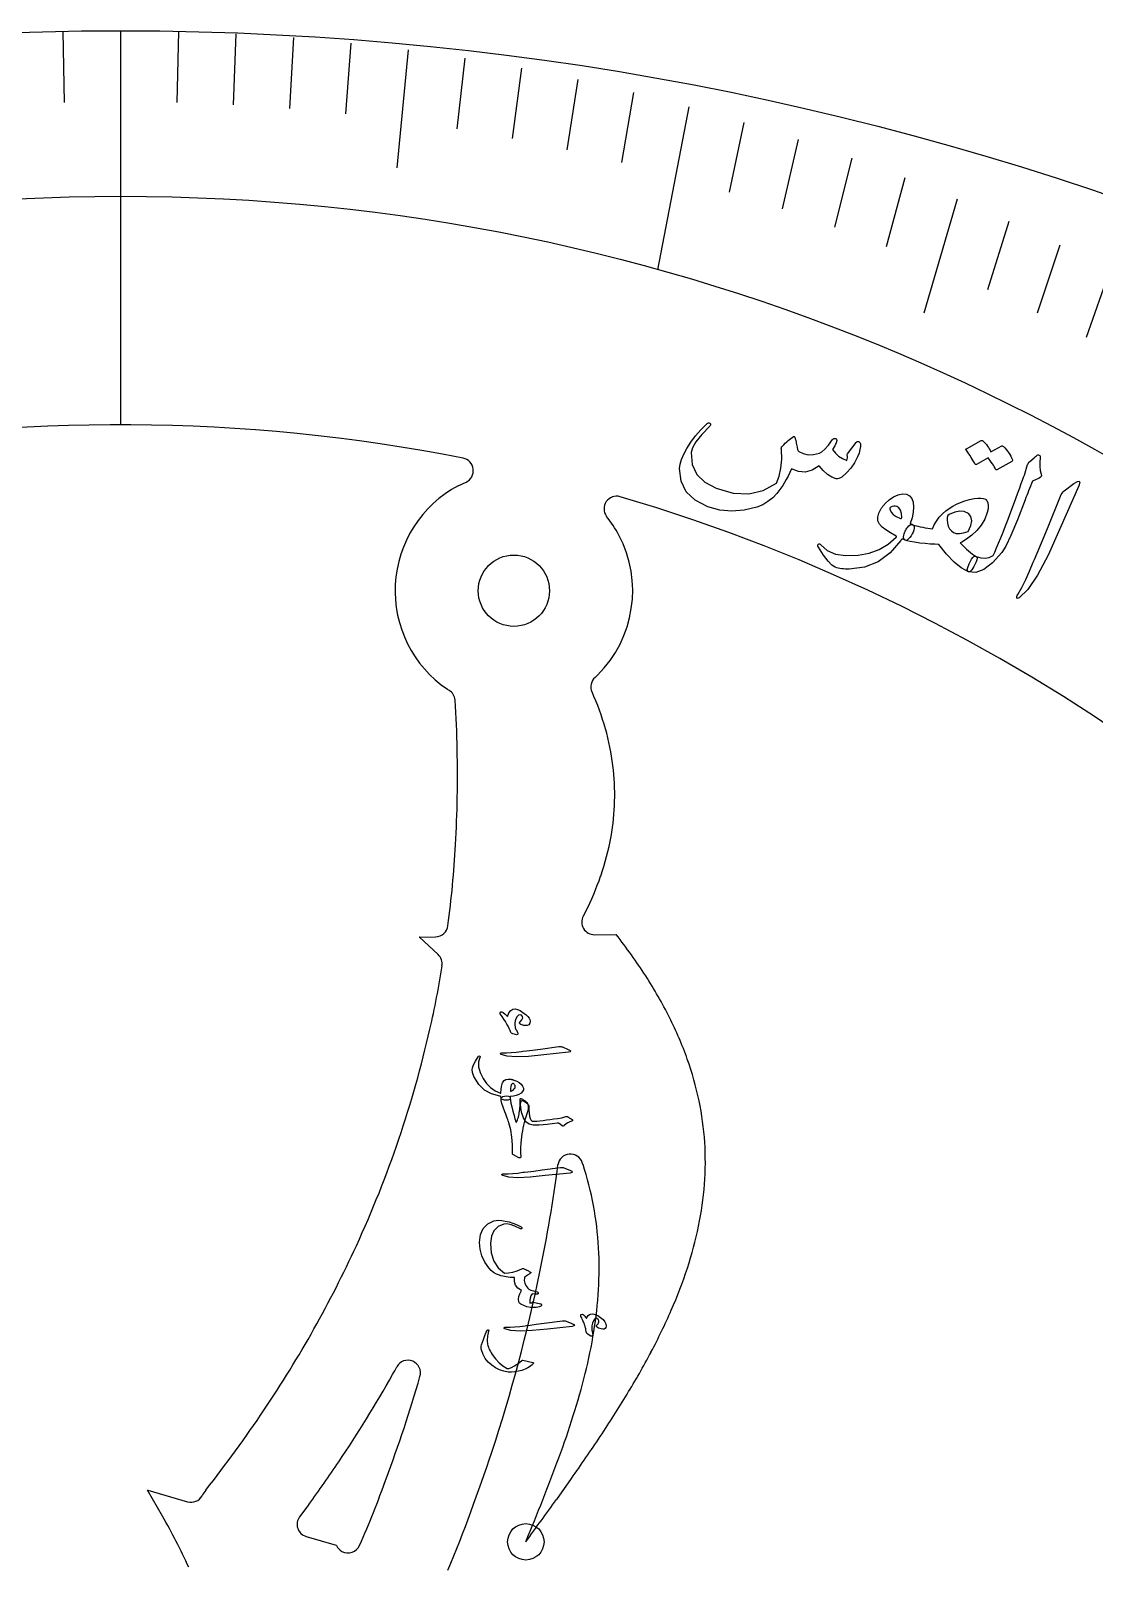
# Model space of a CAD drawing. Header units: millimetres. Extents: x -60 to 60, y -60 to 60.
# Drawn here: x -1.78 to 19.28, y 29.58 to 60 of the extents above; entities that cross this region are included whole.
import ezdxf

# ---------------------------------------------------------------- set-up
doc = ezdxf.new("R2010")
doc.units = ezdxf.units.MM
for name, color, linetype in [('CUT_INNER', 6, 'Continuous'), ('CUT_OUTER', 1, 'Continuous'), ('ENGRAVE', 7, 'Continuous'), ('ENGRAVE_FINE', 8, 'Continuous'), ('TEXT', 5, 'Continuous')]:
    doc.layers.add(name, color=color, linetype=linetype)

msp = doc.modelspace()

# ---------------------------------------------------------------- linework, layer by layer
at = {"layer": 'CUT_INNER'}
for points in [[(6.686, 50.993), (6.841, 51.066)], [(9.444, 47.244), (9.395, 47.199)], [(9.207, 42.558), (9.161, 42.472)], [(6.287, 41.711), (5.918, 42.053), (5.914, 42.057), (5.919, 42.058), (6.236, 42.062)], [(9.385, 42.104), (9.807, 42.11), (9.813, 42.11)], [(9.156, 37.556), (9.142, 37.595)], [(8.925, 31.338), (8.629, 30.921)], [(0.829, 30.596), (0.534, 31.106), (0.532, 31.111), (0.537, 31.11), (1.326, 30.878)], [(3.729, 30.825), (3.545, 30.582)], [(3.674, 30.191), (4.268, 30.017), (4.274, 30.015)], [(4.274, 30.015), (4.276, 30.011)]]:
    msp.add_lwpolyline(points, dxfattribs=at)
for centre, radius, start, end in [((0, 17.147), 35.053, 78.8429, 121.9565), ((6.734, 51.292), 0.25, 295.3125, 78.9258), ((7.787, 48.914), 2.352, 117.9012, 236.0379), ((9.822, 50.535), 0.25, 73.6523, 216.5625), ((0, 17.145), 35.054, 357.1887, 73.6087), ((7.853, 48.953), 2.276, 27.8123, 39.029), ((7.788, 48.914), 2.352, 314.772, 27.9171), ((9.562, 47.013), 0.25, 132.1875, 204.1926), ((6.661, 47.226), 0.324, 234.4763, 240.8577), ((6.375, 46.729), 0.25, 4.4558, 59.0625), ((4.435, 44.713), 5.37, 15.8625, 24.1588), ((-9.361, 45.599), 16.027, 0.6111, 4.1116), ((4.902, 44.847), 4.884, 7.1051, 15.851), ((-17.423, 45.24), 24.093, 356.7692, 1.2606), ((5.082, 44.873), 4.702, 349.9106, 7.0619), ((-13.138, 44.94), 19.798, 352.2866, 356.9385), ((4.675, 44.945), 5.116, 340.786, 349.9138), ((4.005, 45.178), 5.825, 333.2651, 340.7892), ((6.233, 42.312), 0.25, 270.7668, 353.2507), ((9.382, 42.354), 0.25, 151.861, 270.7668), ((1.005, 35.225), 11.179, 32.8419, 38.015), ((6.117, 41.527), 0.25, 350.8873, 47.1448), ((-8.89, 43.759), 15.423, 346.7937, 351.5299), ((2.937, 36.469), 8.882, 26.7433, 32.857), ((4.368, 37.191), 7.279, 19.6773, 26.7352), ((-14.997, 45.009), 21.653, 335.2622, 347.2673), ((5.277, 37.519), 6.312, 11.8671, 19.6536), ((5.696, 37.611), 5.883, 355.6358, 11.8295), ((8.907, 37.511), 0.25, 19.6176, 171.7239), ((-19.051, 41.137), 27.942, 348.2182, 352.618), ((2.895, 35.533), 6.58, 3.2413, 17.9082), ((5.08, 37.657), 6.501, 348.2628, 355.6443), ((3.987, 37.886), 7.618, 341.7788, 348.2449), ((-15.984, 45.454), 22.736, 330.6196, 335.2827), ((2.34, 35.503), 7.136, 356.5737, 3.2294), ((-23.224, 41.928), 32.189, 341.7703, 348.358), ((2.262, 38.455), 9.434, 336.3675, 341.7748), ((1.206, 35.574), 8.272, 350.7684, 356.5552), ((-0.289, 39.57), 12.218, 332.0351, 336.3721), ((-17.157, 46.117), 24.085, 326.1209, 330.6149), ((-0.739, 35.891), 10.243, 346.0132, 350.7611), ((-4.084, 41.582), 16.514, 328.7161, 332.0432), ((1.716, 35.485), 4.222, 330.3478, 332.6983), ((5.688, 33.43), 0.25, 342.9046, 151.7777), ((-17.173, 46.127), 25.903, 326.0724, 330.5606), ((-21.218, 41.205), 28.257, 339.55, 343.8738), ((-3.965, 36.695), 13.567, 342.3608, 346.0135), ((-10.142, 45.26), 23.601, 326.3232, 328.7244), ((-18.91, 47.301), 26.2, 321.8255, 326.1079), ((-9.748, 38.532), 19.635, 339.7959, 342.3645), ((-21.588, 52.881), 37.352, 324.7766, 326.3297), ((-17.838, 46.552), 26.692, 323.9006, 326.1127), ((-24.262, 42.269), 33.281, 337.4783, 341.7709), ((-22.875, 43.361), 33.622, 338.2796, 339.7998), ((-13.114, 37.899), 19.511, 336.1641, 340.3315), ((2.284, 30.648), 0.755, 142.3774, 152.3206), ((1.396, 31.118), 0.25, 253.6798, 331.3412), ((-103.77, 111.637), 138.378, 323.89047, 324.31722), ((-97.818, 73.238), 114.301, 337.81928, 338.26877), ((-13.108, 22.789), 15.975, 25.1638, 29.2546), ((3.744, 30.431), 0.25, 142.9037, 253.6798), ((4.501, 30.112), 0.247, 204.053, 241.5849), ((4.503, 30.114), 0.25, 241.432, 336.4679)]:
    msp.add_arc(centre, radius, start, end, dxfattribs=at)
at = {"layer": 'CUT_OUTER'}
msp.add_circle((0, 0), 60, dxfattribs=at)
at = {"layer": 'ENGRAVE'}
for points in [[(0, 60), (0, 52.2)], [(11.254, 58.496), (10.633, 55.269)]]:
    msp.add_lwpolyline(points, dxfattribs=at)
for centre, radius in [((0, 17.145), 39.579), ((7.787, 48.914), 0.706), ((8.024, 30.085), 0.36)]:
    msp.add_circle(centre, radius, dxfattribs=at)
at = {"layer": 'ENGRAVE_FINE'}
for points in [[(-1.143, 59.985), (-1.116, 58.581)], [(1.143, 59.985), (1.116, 58.581)], [(2.284, 59.939), (2.23, 58.536)], [(3.423, 59.863), (3.343, 58.461)], [(4.559, 59.757), (4.452, 58.356)], [(5.691, 59.62), (5.469, 57.289)], [(6.818, 59.454), (6.658, 58.058)], [(7.939, 59.258), (7.752, 57.865)], [(9.053, 59.033), (8.839, 57.642)], [(10.158, 58.779), (9.918, 57.392)], [(12.341, 58.185), (12.048, 56.806)], [(13.416, 57.846), (13.098, 56.472)], [(14.48, 57.48), (14.135, 56.111)], [(15.53, 57.087), (15.16, 55.724)], [(16.568, 56.668), (15.907, 54.407)], [(17.591, 56.223), (17.169, 54.873)], [(18.599, 55.754), (18.151, 54.411)], [(19.591, 55.26), (19.118, 53.924)]]:
    msp.add_lwpolyline(points, dxfattribs=at)
at = {"layer": 'TEXT'}
for points in [[(14.563, 51.847), (14.576, 51.86), (14.588, 51.867), (14.601, 51.87), (14.613, 51.867), (14.627, 51.859), (14.638, 51.848), (14.645, 51.835), (14.648, 51.82), (14.649, 51.768), (14.641, 51.708), (14.622, 51.64), (14.593, 51.564), (14.534, 51.445), (14.462, 51.339), (14.377, 51.245), (14.28, 51.163), (14.252, 51.146), (14.224, 51.135), (14.196, 51.13), (14.169, 51.132), (14.082, 51.162), (13.997, 51.215), (13.914, 51.291), (13.831, 51.389), (13.694, 51.303), (13.557, 51.264), (13.421, 51.272), (13.285, 51.326), (13.251, 51.253), (13.217, 51.184), (13.182, 51.119), (13.147, 51.057), (13.11, 50.999), (13.072, 50.943), (13.033, 50.89), (12.993, 50.84), (12.912, 50.752), (12.819, 50.678), (12.715, 50.617), (12.6, 50.57), (12.35, 50.507), (12.105, 50.487), (11.864, 50.511), (11.626, 50.577), (11.375, 50.705), (11.199, 50.873), (11.097, 51.082), (11.069, 51.333), (11.081, 51.417), (11.109, 51.511), (11.153, 51.616), (11.213, 51.731), (11.29, 51.854), (11.383, 51.977), (11.491, 52.102), (11.616, 52.227), (11.625, 52.234), (11.635, 52.238), (11.645, 52.239), (11.655, 52.237), (11.665, 52.233), (11.673, 52.228), (11.679, 52.221), (11.683, 52.212), (11.684, 52.202), (11.682, 52.192), (11.677, 52.182), (11.669, 52.173), (11.508, 52.006), (11.393, 51.862), (11.323, 51.742), (11.299, 51.648), (11.32, 51.413), (11.409, 51.218), (11.566, 51.062), (11.791, 50.943), (12.13, 50.847), (12.442, 50.832), (12.727, 50.897), (12.988, 51.044), (13.042, 51.185), (13.076, 51.343), (13.091, 51.518), (13.086, 51.709), (13.083, 51.729), (13.085, 51.746), (13.089, 51.76), (13.097, 51.77), (13.13, 51.802), (13.162, 51.832), (13.193, 51.86), (13.222, 51.886), (13.248, 51.909), (13.273, 51.929), (13.295, 51.947), (13.315, 51.961), (13.326, 51.967), (13.335, 51.967), (13.342, 51.962), (13.349, 51.952), (13.351, 51.946), (13.355, 51.936), (13.359, 51.923), (13.364, 51.906), (13.369, 51.887), (13.374, 51.864), (13.379, 51.838), (13.383, 51.81), (13.394, 51.754), (13.405, 51.712), (13.416, 51.685), (13.427, 51.671), (13.516, 51.628), (13.613, 51.607), (13.72, 51.61), (13.837, 51.635), (13.886, 51.663), (13.946, 51.717), (14.017, 51.798), (14.097, 51.905), (14.105, 51.915), (14.115, 51.922), (14.126, 51.926), (14.14, 51.928), (14.152, 51.928), (14.162, 51.925), (14.171, 51.92), (14.179, 51.912), (14.184, 51.885), (14.172, 51.842), (14.144, 51.783), (14.1, 51.708), (14.153, 51.636), (14.217, 51.576), (14.292, 51.529), (14.378, 51.495), (14.388, 51.521), (14.393, 51.543), (14.394, 51.561), (14.391, 51.575), (14.387, 51.589), (14.386, 51.602), (14.389, 51.613), (14.395, 51.623)], [(17.448, 51.78), (17.455, 51.782), (17.462, 51.781), (17.471, 51.778), (17.48, 51.772), (17.508, 51.742), (17.535, 51.711), (17.56, 51.68), (17.583, 51.648), (17.605, 51.614), (17.625, 51.58), (17.643, 51.544), (17.66, 51.507), (17.662, 51.497), (17.66, 51.489), (17.656, 51.481), (17.648, 51.475), (17.349, 51.305), (17.343, 51.304), (17.336, 51.307), (17.329, 51.315), (17.321, 51.328), (17.317, 51.338), (17.309, 51.353), (17.297, 51.372), (17.282, 51.397), (17.262, 51.426), (17.239, 51.461), (17.212, 51.501), (17.181, 51.546), (16.949, 51.413), (16.94, 51.41), (16.931, 51.412), (16.923, 51.42), (16.916, 51.434), (16.909, 51.445), (16.898, 51.463), (16.884, 51.487), (16.865, 51.517), (16.842, 51.554), (16.814, 51.597), (16.781, 51.647), (16.742, 51.703), (16.739, 51.711), (16.739, 51.717), (16.743, 51.722), (16.749, 51.725), (17.043, 51.888), (17.049, 51.89), (17.057, 51.89), (17.065, 51.887), (17.075, 51.881), (17.1, 51.857), (17.123, 51.833), (17.145, 51.806), (17.165, 51.779), (17.184, 51.752), (17.201, 51.723), (17.217, 51.694), (17.232, 51.664)], [(17.996, 51.468), (18.048, 51.51), (18.089, 51.544), (18.119, 51.569), (18.138, 51.586), (18.151, 51.595), (18.164, 51.601), (18.177, 51.601), (18.189, 51.597), (18.201, 51.588), (18.208, 51.576), (18.212, 51.561), (18.21, 51.543), (18.201, 51.456), (18.202, 51.373), (18.212, 51.295), (18.231, 51.22), (18.235, 51.197), (18.229, 51.177), (18.213, 51.16), (18.187, 51.145), (18.055, 51.083), (18.036, 51.034), (18.017, 50.986), (17.998, 50.938), (17.98, 50.892), (17.962, 50.846), (17.945, 50.801), (17.928, 50.757), (17.912, 50.714), (17.759, 50.316), (17.631, 50.008), (17.529, 49.793), (17.452, 49.668), (17.264, 49.467), (17.091, 49.337), (16.932, 49.278), (16.787, 49.29), (16.783, 49.291), (16.78, 49.293), (16.777, 49.295), (16.774, 49.297), (16.764, 49.325), (16.774, 49.375), (16.803, 49.445), (16.852, 49.536), (16.873, 49.569), (16.895, 49.589), (16.919, 49.596), (16.944, 49.591), (17.037, 49.564), (17.123, 49.557), (17.202, 49.572), (17.275, 49.608), (17.309, 49.679), (17.346, 49.762), (17.386, 49.854), (17.429, 49.958), (17.474, 50.072), (17.522, 50.196), (17.573, 50.33), (17.626, 50.473), (17.679, 50.614), (17.727, 50.74), (17.768, 50.852), (17.804, 50.951), (17.834, 51.035), (17.86, 51.105), (17.88, 51.16), (17.896, 51.201), (17.961, 51.41), (17.97, 51.429), (17.978, 51.446), (17.987, 51.459), (17.996, 51.468)], [(15.449, 49.908), (15.239, 49.663), (14.999, 49.488), (14.729, 49.381), (14.43, 49.342), (14.391, 49.342), (14.352, 49.343), (14.315, 49.345), (14.279, 49.349), (14.245, 49.354), (14.212, 49.361), (14.181, 49.369), (14.151, 49.379), (14.085, 49.42), (14.008, 49.5), (13.919, 49.618), (13.818, 49.773), (13.809, 49.793), (13.806, 49.81), (13.808, 49.824), (13.817, 49.835), (13.829, 49.841), (13.841, 49.841), (13.854, 49.835), (13.867, 49.822), (13.993, 49.71), (14.157, 49.639), (14.361, 49.609), (14.606, 49.619), (14.821, 49.66), (15.018, 49.733), (15.198, 49.838), (15.358, 49.975), (15.361, 49.982), (15.361, 49.987), (15.36, 49.993), (15.356, 49.997), (15.244, 50.058), (15.152, 50.117), (15.08, 50.175), (15.028, 50.232), (14.997, 50.297), (14.992, 50.37), (15.014, 50.451), (15.061, 50.54), (15.068, 50.551), (15.076, 50.562), (15.085, 50.574), (15.094, 50.585), (15.103, 50.596), (15.114, 50.609), (15.125, 50.621), (15.136, 50.634), (15.221, 50.714), (15.307, 50.773), (15.394, 50.812), (15.482, 50.829), (15.562, 50.824), (15.624, 50.795), (15.668, 50.742), (15.693, 50.664), (15.703, 50.569), (15.696, 50.467), (15.672, 50.358), (15.632, 50.243), (15.639, 50.24), (15.645, 50.237), (15.652, 50.235), (15.658, 50.233), (15.665, 50.23), (15.671, 50.228), (15.678, 50.225), (15.684, 50.222), (15.705, 50.206), (15.716, 50.183), (15.717, 50.153), (15.708, 50.115), (15.693, 50.076), (15.674, 50.038), (15.652, 50.002), (15.625, 49.966), (15.598, 49.937), (15.574, 49.918), (15.554, 49.91), (15.537, 49.912), (15.474, 49.942), (15.47, 49.936), (15.465, 49.928), (15.458, 49.919), (15.449, 49.908)], [(18.878, 51.035), (18.945, 51.077), (18.983, 51.084), (18.993, 51.054), (18.974, 50.989), (18.6, 50.139), (18.366, 49.619), (18.153, 49.219), (17.962, 48.937), (17.792, 48.775), (17.773, 48.764), (17.758, 48.761), (17.749, 48.765), (17.746, 48.775), (17.745, 48.788), (17.748, 48.802), (17.755, 48.819), (17.764, 48.838), (17.844, 48.98), (17.922, 49.135), (17.999, 49.303), (18.073, 49.482), (18.094, 49.529), (18.147, 49.655), (18.233, 49.861), (18.352, 50.148), (18.609, 50.787), (18.625, 50.819), (18.643, 50.848), (18.663, 50.872), (18.685, 50.891)], [(15.467, 50.366), (15.46, 50.445), (15.442, 50.508), (15.411, 50.553), (15.369, 50.582), (15.338, 50.587), (15.308, 50.587), (15.279, 50.581), (15.251, 50.569), (15.24, 50.561), (15.234, 50.55), (15.233, 50.536), (15.236, 50.518), (15.257, 50.471), (15.298, 50.426), (15.359, 50.385), (15.441, 50.345), (15.45, 50.343), (15.457, 50.346), (15.463, 50.353), (15.467, 50.366)], [(17.124, 50.725), (17.129, 50.723), (17.133, 50.72), (17.137, 50.718), (17.14, 50.715), (17.143, 50.712), (17.146, 50.709), (17.149, 50.706), (17.151, 50.703), (17.173, 50.653), (17.182, 50.597), (17.179, 50.534), (17.162, 50.464), (17.111, 50.332), (17.043, 50.212), (16.958, 50.106), (16.858, 50.013), (16.832, 49.993), (16.806, 49.972), (16.778, 49.953), (16.75, 49.933), (16.72, 49.914), (16.69, 49.896), (16.66, 49.877), (16.628, 49.86), (16.67, 49.816), (16.711, 49.776), (16.751, 49.737), (16.791, 49.702), (16.83, 49.669), (16.869, 49.64), (16.907, 49.614), (16.944, 49.591), (16.956, 49.578), (16.959, 49.556), (16.954, 49.526), (16.94, 49.486), (16.896, 49.391), (16.856, 49.327), (16.82, 49.293), (16.787, 49.29), (16.646, 49.364), (16.503, 49.479), (16.356, 49.635), (16.204, 49.832), (16.121, 49.833), (16.03, 49.838), (15.931, 49.846), (15.824, 49.858), (15.718, 49.873), (15.635, 49.886), (15.573, 49.9), (15.534, 49.913), (15.517, 49.927), (15.508, 49.949), (15.505, 49.979), (15.509, 50.017), (15.514, 50.038), (15.52, 50.058), (15.527, 50.077), (15.536, 50.096), (15.546, 50.114), (15.557, 50.132), (15.568, 50.15), (15.58, 50.167), (15.606, 50.197), (15.632, 50.216), (15.656, 50.224), (15.679, 50.22), (15.732, 50.206), (15.784, 50.193), (15.834, 50.182), (15.884, 50.171), (15.933, 50.161), (15.982, 50.152), (16.031, 50.144), (16.079, 50.137), (16.11, 50.216), (16.153, 50.293), (16.209, 50.367), (16.277, 50.439), (16.34, 50.493), (16.408, 50.543), (16.479, 50.587), (16.554, 50.627), (16.633, 50.662), (16.718, 50.692), (16.807, 50.717), (16.901, 50.737), (16.972, 50.745), (17.032, 50.746), (17.083, 50.74), (17.124, 50.725)], [(16.789, 50.446), (16.707, 50.482), (16.616, 50.49), (16.517, 50.47), (16.408, 50.422), (16.383, 50.4), (16.368, 50.365), (16.365, 50.317), (16.372, 50.254), (16.39, 50.19), (16.416, 50.138), (16.45, 50.097), (16.493, 50.067), (16.548, 50.05), (16.614, 50.048), (16.692, 50.06), (16.781, 50.087), (16.834, 50.202), (16.853, 50.3), (16.838, 50.382), (16.789, 50.446)], [(7.767, 40.144), (7.753, 40.15), (7.741, 40.156), (7.732, 40.162), (7.726, 40.17), (7.711, 40.208), (7.693, 40.248), (7.672, 40.291), (7.648, 40.336), (7.62, 40.384), (7.59, 40.434), (7.556, 40.486), (7.519, 40.54), (7.514, 40.55), (7.512, 40.558), (7.514, 40.566), (7.518, 40.572), (7.52, 40.574), (7.522, 40.575), (7.523, 40.576), (7.524, 40.577), (7.546, 40.578), (7.575, 40.563), (7.613, 40.531), (7.658, 40.484), (7.689, 40.556), (7.726, 40.605), (7.768, 40.632), (7.814, 40.637), (7.858, 40.626), (7.909, 40.603), (7.966, 40.566), (8.03, 40.515), (8.065, 40.482), (8.09, 40.451), (8.105, 40.423), (8.11, 40.398), (8.104, 40.353), (8.083, 40.323), (8.048, 40.307), (7.999, 40.304), (7.981, 40.306), (7.962, 40.311), (7.943, 40.319), (7.923, 40.329), (7.908, 40.34), (7.901, 40.352), (7.902, 40.365), (7.912, 40.379), (7.946, 40.422), (7.962, 40.457), (7.96, 40.487), (7.94, 40.51), (7.91, 40.521), (7.88, 40.512), (7.852, 40.484), (7.825, 40.436), (7.812, 40.4), (7.805, 40.361), (7.805, 40.319), (7.811, 40.275), (7.815, 40.261), (7.821, 40.246), (7.829, 40.23), (7.838, 40.214), (7.843, 40.205), (7.847, 40.196), (7.852, 40.188), (7.855, 40.18), (7.859, 40.172), (7.861, 40.165), (7.863, 40.158), (7.865, 40.152), (7.864, 40.136), (7.857, 40.127), (7.841, 40.125), (7.819, 40.129)], [(8.864, 39.834), (8.902, 39.815), (8.915, 39.8), (8.904, 39.788), (8.869, 39.78), (8.378, 39.727), (8.077, 39.696), (7.836, 39.686), (7.655, 39.699), (7.535, 39.734), (7.526, 39.74), (7.52, 39.746), (7.519, 39.751), (7.523, 39.756), (7.529, 39.759), (7.537, 39.762), (7.546, 39.764), (7.557, 39.764), (7.644, 39.765), (7.736, 39.771), (7.833, 39.78), (7.936, 39.793), (7.963, 39.796), (8.035, 39.805), (8.153, 39.82), (8.316, 39.841), (8.679, 39.89), (8.698, 39.891), (8.716, 39.89), (8.732, 39.887), (8.747, 39.883)], [(7.51, 38.907), (7.345, 38.952), (7.205, 39.029), (7.092, 39.138), (7.006, 39.279), (6.997, 39.299), (6.989, 39.319), (6.982, 39.338), (6.976, 39.357), (6.97, 39.376), (6.966, 39.394), (6.963, 39.412), (6.962, 39.429), (6.967, 39.472), (6.989, 39.53), (7.027, 39.602), (7.08, 39.688), (7.088, 39.697), (7.096, 39.702), (7.103, 39.704), (7.11, 39.702), (7.116, 39.697), (7.119, 39.691), (7.118, 39.683), (7.115, 39.674), (7.087, 39.585), (7.089, 39.486), (7.119, 39.376), (7.178, 39.255), (7.247, 39.158), (7.327, 39.077), (7.418, 39.013), (7.521, 38.967), (7.525, 38.968), (7.528, 38.969), (7.53, 38.971), (7.532, 38.973), (7.535, 39.042), (7.542, 39.101), (7.553, 39.15), (7.569, 39.188), (7.593, 39.218), (7.627, 39.237), (7.671, 39.246), (7.724, 39.243), (7.732, 39.242), (7.739, 39.24), (7.746, 39.239), (7.754, 39.237), (7.761, 39.235), (7.769, 39.233), (7.778, 39.23), (7.787, 39.227), (7.845, 39.205), (7.892, 39.177), (7.931, 39.144), (7.959, 39.105), (7.975, 39.066), (7.975, 39.03), (7.96, 38.997), (7.929, 38.967), (7.886, 38.94), (7.835, 38.92), (7.778, 38.906), (7.713, 38.898), (7.713, 38.894), (7.713, 38.89), (7.714, 38.886), (7.714, 38.882), (7.715, 38.879), (7.715, 38.875), (7.715, 38.871), (7.715, 38.867), (7.713, 38.854), (7.704, 38.843), (7.69, 38.835), (7.67, 38.831), (7.648, 38.828), (7.625, 38.829), (7.603, 38.831), (7.58, 38.836), (7.559, 38.842), (7.545, 38.849), (7.536, 38.856), (7.533, 38.865), (7.532, 38.903), (7.529, 38.903), (7.524, 38.904), (7.518, 38.905), (7.51, 38.907)], [(7.734, 39.006), (7.77, 39.028), (7.796, 39.051), (7.811, 39.076), (7.815, 39.103), (7.81, 39.12), (7.803, 39.134), (7.794, 39.147), (7.782, 39.157), (7.776, 39.161), (7.769, 39.161), (7.761, 39.158), (7.754, 39.153), (7.736, 39.132), (7.724, 39.102), (7.718, 39.062), (7.718, 39.014), (7.719, 39.009), (7.722, 39.006), (7.727, 39.005), (7.734, 39.006)], [(8.039, 38.539), (8.021, 38.49), (8.005, 38.44), (7.99, 38.388), (7.978, 38.333), (7.966, 38.277), (7.955, 38.219), (7.946, 38.16), (7.939, 38.1), (7.926, 37.983), (7.92, 37.879), (7.92, 37.789), (7.926, 37.712), (7.926, 37.704), (7.924, 37.697), (7.92, 37.692), (7.914, 37.688), (7.907, 37.686), (7.899, 37.685), (7.892, 37.687), (7.884, 37.69), (7.777, 37.748), (7.768, 37.754), (7.762, 37.762), (7.76, 37.771), (7.76, 37.782), (7.761, 37.943), (7.749, 38.096), (7.725, 38.242), (7.688, 38.381), (7.686, 38.389), (7.681, 38.402), (7.675, 38.421), (7.666, 38.445), (7.655, 38.475), (7.642, 38.51), (7.626, 38.551), (7.609, 38.597), (7.576, 38.687), (7.552, 38.761), (7.538, 38.822), (7.533, 38.867), (7.537, 38.879), (7.55, 38.889), (7.571, 38.899), (7.601, 38.908), (7.649, 38.913), (7.684, 38.909), (7.705, 38.893), (7.713, 38.867), (7.718, 38.828), (7.729, 38.772), (7.746, 38.699), (7.769, 38.609), (7.781, 38.564), (7.792, 38.525), (7.801, 38.491), (7.808, 38.462), (7.814, 38.44), (7.819, 38.423), (7.822, 38.412), (7.824, 38.407), (7.825, 38.405), (7.826, 38.404), (7.827, 38.403), (7.827, 38.401), (7.827, 38.4), (7.828, 38.399), (7.828, 38.398), (7.828, 38.397), (7.831, 38.391), (7.834, 38.389), (7.837, 38.39), (7.84, 38.395), (7.851, 38.418), (7.86, 38.442), (7.868, 38.468), (7.876, 38.494), (7.883, 38.522), (7.889, 38.551), (7.895, 38.581), (7.899, 38.613), (7.904, 38.644), (7.907, 38.675), (7.91, 38.705), (7.912, 38.735), (7.913, 38.764), (7.913, 38.792), (7.912, 38.819), (7.91, 38.846), (7.911, 38.853), (7.914, 38.858), (7.918, 38.86), (7.924, 38.86), (7.935, 38.857), (7.946, 38.853), (7.956, 38.848), (7.967, 38.843), (7.977, 38.837), (7.987, 38.83), (7.998, 38.823), (8.009, 38.815), (8.03, 38.798), (8.046, 38.782), (8.058, 38.765), (8.064, 38.748), (8.071, 38.705), (8.069, 38.655), (8.058, 38.6), (8.039, 38.539)], [(8.185, 38.41), (8.243, 38.415), (8.303, 38.422), (8.367, 38.429), (8.434, 38.437), (8.504, 38.446), (8.577, 38.456), (8.654, 38.467), (8.734, 38.48), (8.816, 38.505), (8.827, 38.505), (8.837, 38.504), (8.847, 38.502), (8.856, 38.497), (8.861, 38.495), (8.867, 38.491), (8.875, 38.486), (8.884, 38.481), (8.896, 38.474), (8.908, 38.466), (8.923, 38.458), (8.939, 38.448), (8.944, 38.445), (8.948, 38.441), (8.951, 38.436), (8.951, 38.43), (8.95, 38.426), (8.947, 38.422), (8.943, 38.419), (8.935, 38.416), (8.896, 38.402), (8.858, 38.382), (8.822, 38.357), (8.786, 38.326), (8.776, 38.318), (8.766, 38.315), (8.756, 38.317), (8.746, 38.323), (8.687, 38.365), (8.68, 38.368), (8.671, 38.37), (8.659, 38.371), (8.645, 38.37), (8.449, 38.345), (8.291, 38.334), (8.172, 38.337), (8.092, 38.355), (8.026, 38.4), (7.975, 38.479), (7.94, 38.591), (7.92, 38.738), (7.922, 38.792), (7.939, 38.819), (7.97, 38.819), (8.015, 38.791), (8.021, 38.786), (8.027, 38.782), (8.033, 38.777), (8.039, 38.772), (8.044, 38.768), (8.05, 38.764), (8.055, 38.76), (8.06, 38.756), (8.07, 38.746), (8.077, 38.734), (8.081, 38.72), (8.083, 38.704), (8.086, 38.632), (8.092, 38.568), (8.1, 38.514), (8.11, 38.467), (8.12, 38.441), (8.136, 38.423), (8.158, 38.413), (8.185, 38.41)], [(8.896, 37.44), (8.934, 37.422), (8.947, 37.407), (8.936, 37.395), (8.901, 37.386), (8.41, 37.334), (8.109, 37.302), (7.868, 37.293), (7.688, 37.306), (7.567, 37.34), (7.558, 37.347), (7.552, 37.353), (7.551, 37.358), (7.555, 37.362), (7.561, 37.366), (7.569, 37.368), (7.578, 37.37), (7.589, 37.371), (7.676, 37.372), (7.768, 37.377), (7.865, 37.386), (7.968, 37.4), (7.995, 37.403), (8.067, 37.412), (8.185, 37.426), (8.348, 37.447), (8.711, 37.496), (8.73, 37.497), (8.748, 37.497), (8.764, 37.494), (8.779, 37.489)], [(8.316, 34.798), (8.325, 34.794), (8.331, 34.79), (8.335, 34.785), (8.336, 34.778), (8.335, 34.77), (8.332, 34.763), (8.327, 34.757), (8.32, 34.752), (8.296, 34.74), (8.264, 34.731), (8.227, 34.726), (8.184, 34.724), (8.114, 34.727), (8.047, 34.74), (7.983, 34.761), (7.923, 34.791), (7.908, 34.801), (7.897, 34.812), (7.889, 34.825), (7.884, 34.838), (7.88, 34.887), (7.888, 34.94), (7.908, 34.997), (7.939, 35.058), (7.869, 35.108), (7.822, 35.167), (7.798, 35.236), (7.797, 35.315), (7.755, 35.317), (7.714, 35.32), (7.675, 35.324), (7.637, 35.33), (7.601, 35.336), (7.566, 35.344), (7.532, 35.353), (7.5, 35.363), (7.44, 35.386), (7.385, 35.419), (7.335, 35.459), (7.289, 35.509), (7.21, 35.624), (7.153, 35.747), (7.12, 35.877), (7.109, 36.014), (7.128, 36.169), (7.182, 36.291), (7.269, 36.382), (7.391, 36.441), (7.435, 36.449), (7.487, 36.451), (7.547, 36.447), (7.616, 36.436), (7.691, 36.418), (7.769, 36.392), (7.85, 36.359), (7.934, 36.318), (7.939, 36.315), (7.943, 36.31), (7.946, 36.306), (7.947, 36.3), (7.946, 36.294), (7.945, 36.289), (7.942, 36.285), (7.939, 36.282), (7.934, 36.279), (7.928, 36.279), (7.923, 36.279), (7.917, 36.282), (7.804, 36.334), (7.712, 36.367), (7.64, 36.382), (7.588, 36.377), (7.474, 36.325), (7.392, 36.244), (7.341, 36.135), (7.322, 35.997), (7.337, 35.804), (7.388, 35.641), (7.476, 35.509), (7.599, 35.406), (7.68, 35.408), (7.765, 35.422), (7.854, 35.449), (7.947, 35.489), (7.957, 35.494), (7.965, 35.497), (7.973, 35.498), (7.979, 35.496), (8.002, 35.485), (8.023, 35.475), (8.043, 35.466), (8.061, 35.457), (8.078, 35.448), (8.093, 35.44), (8.106, 35.432), (8.117, 35.425), (8.121, 35.421), (8.123, 35.417), (8.123, 35.412), (8.119, 35.407), (8.116, 35.405), (8.112, 35.401), (8.106, 35.397), (8.099, 35.391), (8.09, 35.385), (8.08, 35.378), (8.069, 35.37), (8.055, 35.362), (8.03, 35.346), (8.012, 35.333), (8, 35.322), (7.996, 35.313), (7.992, 35.261), (8.002, 35.209), (8.025, 35.157), (8.061, 35.105), (8.085, 35.087), (8.123, 35.069), (8.177, 35.051), (8.246, 35.034), (8.253, 35.032), (8.258, 35.029), (8.263, 35.024), (8.267, 35.018), (8.269, 35.012), (8.27, 35.007), (8.269, 35.001), (8.267, 34.996), (8.255, 34.988), (8.231, 34.985), (8.196, 34.986), (8.151, 34.992), (8.126, 34.952), (8.111, 34.908), (8.104, 34.862), (8.105, 34.813), (8.12, 34.814), (8.131, 34.816), (8.14, 34.819), (8.147, 34.824), (8.153, 34.829), (8.159, 34.832), (8.165, 34.833), (8.171, 34.832)], [(8.937, 34.405), (8.974, 34.386), (8.988, 34.371), (8.977, 34.359), (8.942, 34.351), (8.451, 34.298), (8.149, 34.267), (7.909, 34.257), (7.728, 34.27), (7.608, 34.305), (7.598, 34.311), (7.593, 34.317), (7.592, 34.322), (7.596, 34.327), (7.601, 34.33), (7.609, 34.333), (7.619, 34.335), (7.63, 34.335), (7.717, 34.336), (7.809, 34.342), (7.906, 34.351), (8.008, 34.364), (8.035, 34.367), (8.108, 34.376), (8.226, 34.391), (8.389, 34.412), (8.752, 34.461), (8.771, 34.462), (8.789, 34.461), (8.805, 34.458), (8.82, 34.453)], [(9.224, 34.226), (9.219, 34.252), (9.214, 34.276), (9.21, 34.299), (9.205, 34.319), (9.201, 34.338), (9.197, 34.354), (9.192, 34.368), (9.188, 34.38), (9.184, 34.392), (9.178, 34.407), (9.171, 34.424), (9.162, 34.444), (9.153, 34.466), (9.142, 34.491), (9.13, 34.518), (9.116, 34.548), (9.112, 34.56), (9.111, 34.57), (9.115, 34.579), (9.123, 34.586), (9.143, 34.59), (9.166, 34.579), (9.193, 34.552), (9.223, 34.509), (9.241, 34.542), (9.261, 34.568), (9.283, 34.585), (9.306, 34.594), (9.35, 34.597), (9.398, 34.587), (9.45, 34.564), (9.505, 34.529), (9.555, 34.487), (9.59, 34.443), (9.61, 34.398), (9.614, 34.352), (9.608, 34.326), (9.595, 34.308), (9.574, 34.298), (9.546, 34.297), (9.517, 34.301), (9.489, 34.308), (9.464, 34.318), (9.442, 34.331), (9.426, 34.345), (9.419, 34.357), (9.421, 34.369), (9.431, 34.379), (9.447, 34.392), (9.458, 34.406), (9.466, 34.422), (9.468, 34.44), (9.468, 34.459), (9.464, 34.476), (9.456, 34.49), (9.443, 34.502), (9.429, 34.511), (9.415, 34.513), (9.403, 34.509), (9.391, 34.499), (9.364, 34.462), (9.345, 34.416), (9.333, 34.363), (9.328, 34.302), (9.328, 34.296), (9.329, 34.291), (9.33, 34.284), (9.331, 34.277), (9.333, 34.269), (9.335, 34.261), (9.336, 34.251), (9.339, 34.242), (9.341, 34.231), (9.343, 34.222), (9.344, 34.213), (9.346, 34.206), (9.348, 34.199), (9.348, 34.193), (9.349, 34.188), (9.349, 34.184), (9.349, 34.175), (9.346, 34.169), (9.342, 34.163), (9.336, 34.159), (9.33, 34.157), (9.324, 34.156), (9.319, 34.156), (9.314, 34.157), (9.277, 34.176), (9.25, 34.194), (9.232, 34.211), (9.224, 34.226)], [(8.163, 33.634), (8.166, 33.633), (8.169, 33.632), (8.171, 33.63), (8.173, 33.628), (8.174, 33.623), (8.171, 33.616), (8.166, 33.607), (8.157, 33.598), (8.114, 33.561), (8.064, 33.528), (8.008, 33.501), (7.944, 33.479), (7.876, 33.461), (7.808, 33.45), (7.741, 33.445), (7.676, 33.447), (7.589, 33.464), (7.505, 33.492), (7.425, 33.532), (7.349, 33.583), (7.279, 33.645), (7.222, 33.716), (7.178, 33.796), (7.146, 33.885), (7.141, 33.909), (7.139, 33.933), (7.141, 33.958), (7.147, 33.982), (7.165, 34.037), (7.183, 34.088), (7.199, 34.133), (7.213, 34.172), (7.227, 34.206), (7.239, 34.234), (7.25, 34.257), (7.259, 34.274), (7.262, 34.278), (7.265, 34.28), (7.268, 34.282), (7.271, 34.282), (7.275, 34.282), (7.279, 34.281), (7.282, 34.279), (7.285, 34.276), (7.288, 34.273), (7.289, 34.269), (7.289, 34.264), (7.287, 34.258), (7.279, 34.224), (7.272, 34.191), (7.266, 34.16), (7.262, 34.13), (7.26, 34.101), (7.259, 34.073), (7.26, 34.047), (7.263, 34.021), (7.267, 33.996), (7.274, 33.969), (7.282, 33.942), (7.293, 33.914), (7.306, 33.886), (7.322, 33.856), (7.34, 33.825), (7.36, 33.794), (7.425, 33.706), (7.496, 33.631), (7.571, 33.568), (7.653, 33.519), (7.659, 33.516), (7.667, 33.514), (7.675, 33.514), (7.685, 33.515), (7.741, 33.537), (7.803, 33.571), (7.871, 33.617), (7.946, 33.675), (7.95, 33.678), (7.955, 33.679), (7.958, 33.68), (7.962, 33.679)]]:
    msp.add_lwpolyline(points, close=True, dxfattribs=at)

doc.saveas('drawing.dxf')
